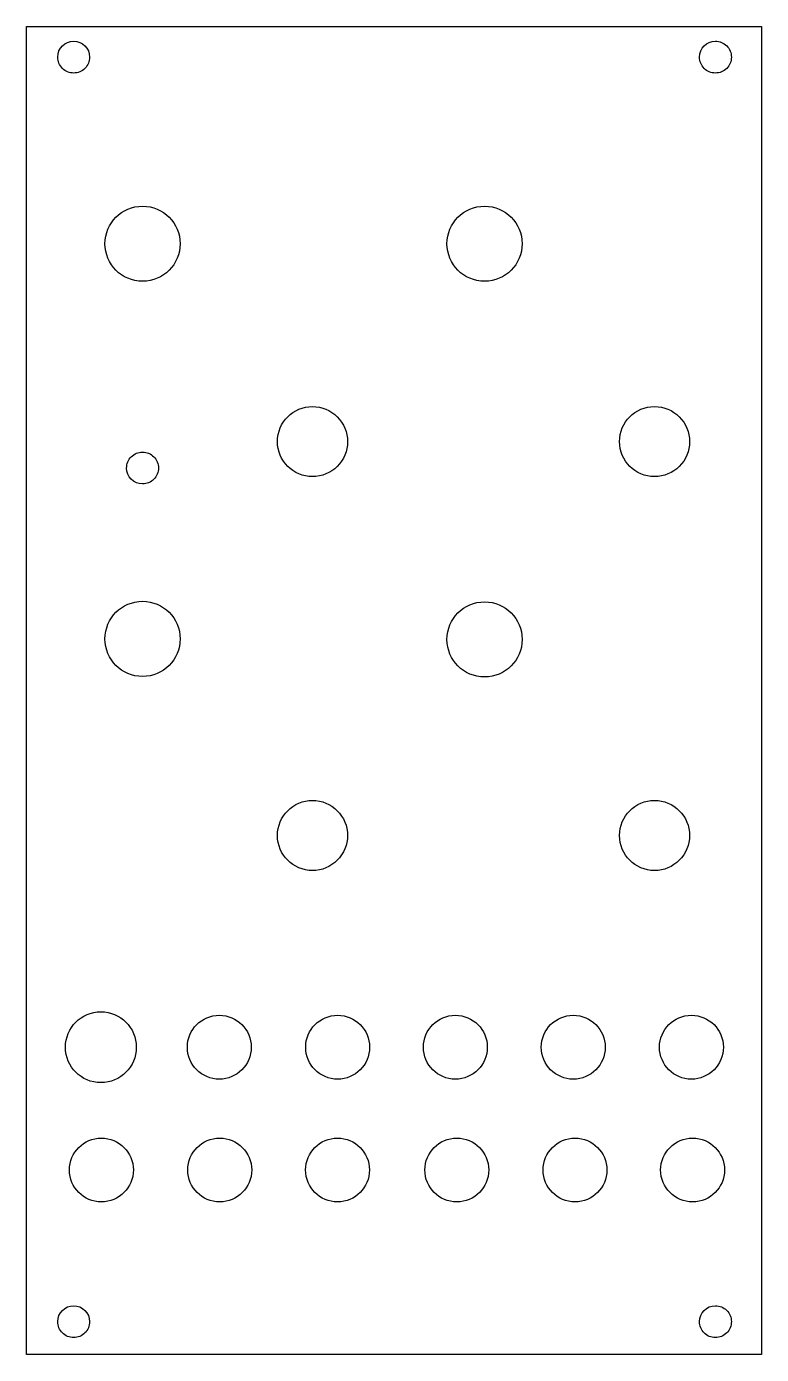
# Model space of a CAD drawing. Extents: x 29 to 100, y 96 to 224.
import ezdxf

# ---------------------------------------------------------------- set-up
doc = ezdxf.new("R2010")
doc.units = 0
doc.layers.add('braids', color=7, linetype='CONTINUOUS')

msp = doc.modelspace()

# ---------------------------------------------------------------- linework, layer by layer
at = {"layer": 'braids', "color": 1}
for points in [[(28.829503, 224.081706), (99.83028, 224.081706), (99.83028, 95.86362), (28.829503, 95.86362), (28.829503, 224.081706)], [(34.923114, 221.130495), (34.923114, 221.130495)], [(96.923124, 221.130495), (96.923124, 221.130495)], [(43.66481, 203.113788), (43.66481, 203.113788)], [(76.705749, 203.113788), (76.705749, 203.113788)], [(59.840643, 184.007141), (59.840643, 184.007141)], [(92.887085, 184.007141), (92.887085, 184.007141)], [(41.577257, 181.456304), (41.577257, 181.456304)], [(43.66481, 164.956304), (43.66481, 164.956304)], [(76.705749, 164.903387), (76.705749, 164.903387)], [(59.840643, 145.974399), (59.840643, 145.974399)], [(92.887085, 145.974399), (92.887085, 145.974399)], [(39.432362, 125.529114), (39.432362, 125.529114)], [(50.534873, 125.529115), (50.534873, 125.529115)], [(61.967972, 125.529115), (61.967972, 125.529115)], [(73.346038, 125.529115), (73.346038, 125.529115)], [(84.732429, 125.529115), (84.732429, 125.529115)], [(96.150076, 125.529115), (96.150076, 125.529115)], [(32.976028, 113.673145), (32.976028, 113.673145)], [(44.408845, 113.673145), (44.408845, 113.673145)], [(55.787193, 113.673145), (55.787193, 113.673145)], [(67.314483, 113.673145), (67.314483, 113.673145)], [(78.732131, 113.673145), (78.732131, 113.673145)], [(90.090864, 113.673145), (90.090864, 113.673145)], [(34.923114, 99.030493), (34.923114, 99.030493)], [(96.923124, 99.030493), (96.923124, 99.030493)]]:
    msp.add_lwpolyline(points, close=True, dxfattribs=at)
for points in [[(31.842035, 221.130495), (31.842036, 221.980807), (32.531758, 222.670121), (33.382574, 222.670121)], [(33.382574, 222.670121), (34.23339, 222.670121), (34.923113, 221.980807), (34.923114, 221.130495)], [(93.842045, 221.130495), (93.842045, 221.980807), (94.531767, 222.67012), (95.382583, 222.670121)], [(95.382583, 222.670121), (95.791159, 222.670122), (96.183002, 222.507912), (96.471909, 222.219176)], [(96.471909, 222.219176), (96.760817, 221.93044), (96.923123, 221.53883), (96.923124, 221.130495)], [(32.293248, 220.041813), (32.004341, 220.330549), (31.842035, 220.72216), (31.842035, 221.130495)], [(34.923114, 221.130495), (34.923114, 220.72216), (34.760808, 220.330549), (34.471901, 220.041812)], [(94.293257, 220.041813), (94.00435, 220.33055), (93.842044, 220.72216), (93.842045, 221.130495)], [(96.923124, 221.130495), (96.923124, 220.72216), (96.760818, 220.330549), (96.471911, 220.041812)], [(33.382574, 219.590865), (32.973997, 219.590865), (32.582155, 219.753076), (32.293248, 220.041813)], [(34.471901, 220.041812), (34.182994, 219.753076), (33.791151, 219.590865), (33.382574, 219.590865)], [(95.382583, 219.590865), (94.974006, 219.590866), (94.582164, 219.753076), (94.293257, 220.041813)], [(96.471911, 220.041812), (96.183003, 219.753075), (95.79116, 219.590865), (95.382583, 219.590865)], [(36.408626, 203.113788), (36.408626, 205.116495), (38.032978, 206.74001), (40.036718, 206.74001)], [(40.036718, 206.74001), (42.040458, 206.74001), (43.66481, 205.116495), (43.66481, 203.113788)], [(69.449565, 203.113788), (69.449565, 205.116495), (71.073917, 206.74001), (73.077657, 206.74001)], [(73.077657, 206.74001), (75.081397, 206.74001), (76.705749, 205.116495), (76.705749, 203.113788)], [(40.036718, 199.487566), (38.032978, 199.487567), (36.408626, 201.111081), (36.408626, 203.113788)], [(43.66481, 203.113788), (43.66481, 201.111081), (42.040458, 199.487566), (40.036718, 199.487566)], [(73.077657, 199.487566), (71.073917, 199.487567), (69.449565, 201.111081), (69.449565, 203.113788)], [(76.705749, 203.113788), (76.705749, 201.111081), (75.081397, 199.487566), (73.077657, 199.487566)], [(53.068204, 184.007141), (53.068204, 185.876334), (54.584266, 187.391615), (56.454423, 187.391615)], [(56.454423, 187.391615), (57.352505, 187.391615), (58.213803, 187.035037), (58.848842, 186.400326)], [(86.114647, 184.007141), (86.114647, 185.876334), (87.630709, 187.391615), (89.500866, 187.391615)], [(89.500866, 187.391615), (90.398947, 187.391615), (91.260245, 187.035037), (91.895285, 186.400326)], [(58.848842, 186.400326), (59.483881, 185.765614), (59.840643, 184.904759), (59.840643, 184.007141)], [(91.895285, 186.400326), (92.530324, 185.765614), (92.887085, 184.904759), (92.887085, 184.007141)], [(56.454423, 180.622668), (54.584266, 180.622668), (53.068204, 182.137948), (53.068204, 184.007141)], [(59.840643, 184.007141), (59.840643, 183.109523), (59.483881, 182.248669), (58.848842, 181.613957)], [(89.500866, 180.622668), (87.630709, 180.622668), (86.114647, 182.137948), (86.114647, 184.007141)], [(92.887085, 184.007141), (92.887085, 183.109523), (92.530324, 182.248669), (91.895285, 181.613957)], [(38.496179, 181.456304), (38.496179, 181.864638), (38.658485, 182.256248), (38.947392, 182.544984)], [(38.947392, 182.544984), (39.236299, 182.83372), (39.628142, 182.99593), (40.036718, 182.99593)], [(40.036718, 182.99593), (40.445294, 182.995931), (40.837137, 182.83372), (41.126044, 182.544984)], [(41.126044, 182.544984), (41.414951, 182.256248), (41.577257, 181.864638), (41.577257, 181.456304)], [(40.036718, 179.916677), (39.185902, 179.916677), (38.496179, 180.605991), (38.496179, 181.456304)], [(41.577257, 181.456304), (41.577257, 181.047969), (41.414951, 180.656359), (41.126044, 180.367623)], [(58.848842, 181.613957), (58.213803, 180.979245), (57.352505, 180.622668), (56.454423, 180.622668)], [(91.895285, 181.613957), (91.260245, 180.979245), (90.398947, 180.622668), (89.500866, 180.622668)], [(41.126044, 180.367623), (40.837136, 180.078887), (40.445294, 179.916677), (40.036718, 179.916677)], [(36.408626, 164.956304), (36.408626, 166.959011), (38.032978, 168.582525), (40.036718, 168.582525)], [(40.036718, 168.582525), (42.040458, 168.582525), (43.66481, 166.959011), (43.66481, 164.956304)], [(69.449565, 164.903387), (69.449565, 166.906094), (71.073917, 168.529609), (73.077657, 168.529609)], [(73.077657, 168.529609), (75.081397, 168.529609), (76.705749, 166.906094), (76.705749, 164.903387)], [(40.036718, 161.330082), (38.032978, 161.330082), (36.408626, 162.953597), (36.408626, 164.956304)], [(43.66481, 164.956304), (43.66481, 162.953597), (42.040458, 161.330082), (40.036718, 161.330082)], [(73.077657, 161.277165), (71.073917, 161.277165), (69.449565, 162.90068), (69.449565, 164.903387)], [(76.705749, 164.903387), (76.705749, 162.90068), (75.081397, 161.277165), (73.077657, 161.277165)], [(53.068204, 145.974399), (53.068204, 147.843592), (54.584266, 149.358872), (56.454423, 149.358873)], [(56.454423, 149.358873), (57.352505, 149.358873), (58.213803, 149.002295), (58.848842, 148.367583)], [(86.114647, 145.974399), (86.114647, 147.843592), (87.630709, 149.358872), (89.500866, 149.358873)], [(89.500866, 149.358873), (90.398947, 149.358873), (91.260245, 149.002295), (91.895285, 148.367583)], [(58.848842, 148.367583), (59.483881, 147.732871), (59.840643, 146.872017), (59.840643, 145.974399)], [(91.895285, 148.367583), (92.530324, 147.732871), (92.887085, 146.872017), (92.887085, 145.974399)], [(56.454423, 142.589925), (54.584266, 142.589925), (53.068204, 144.105206), (53.068204, 145.974399)], [(59.840643, 145.974399), (59.840643, 145.076781), (59.483881, 144.215927), (58.848842, 143.581215)], [(89.500866, 142.589925), (87.630709, 142.589925), (86.114647, 144.105206), (86.114647, 145.974399)], [(92.887085, 145.974399), (92.887085, 145.076781), (92.530324, 144.215927), (91.895285, 143.581215)], [(58.848842, 143.581215), (58.213803, 142.946503), (57.352505, 142.589925), (56.454423, 142.589925)], [(91.895285, 143.581215), (91.260245, 142.946503), (90.398947, 142.589925), (89.500866, 142.589925)], [(32.586754, 125.529114), (32.586754, 127.419477), (34.119194, 128.95192), (36.009555, 128.95192)], [(36.009555, 128.95192), (37.899922, 128.95192), (39.432362, 127.419477), (39.432362, 125.529114)], [(44.364184, 125.529115), (44.364184, 127.233104), (45.745539, 128.614459), (47.449529, 128.614459)], [(47.449529, 128.614459), (49.153518, 128.614459), (50.534873, 127.233104), (50.534873, 125.529115)], [(55.797283, 125.529115), (55.797283, 127.233104), (57.178638, 128.614459), (58.882628, 128.614459)], [(58.882628, 128.614459), (60.586617, 128.614459), (61.967972, 127.233104), (61.967972, 125.529115)], [(67.175349, 125.529115), (67.175349, 127.233104), (68.556704, 128.614459), (70.260693, 128.614459)], [(70.260693, 128.614459), (71.964682, 128.614459), (73.346038, 127.233104), (73.346038, 125.529115)], [(78.56174, 125.529115), (78.56174, 127.233104), (79.943095, 128.614459), (81.647084, 128.614459)], [(81.647084, 128.614459), (83.351074, 128.614459), (84.732429, 127.233104), (84.732429, 125.529115)], [(89.979387, 125.529115), (89.979387, 127.233104), (91.360743, 128.614459), (93.064732, 128.614459)], [(93.064732, 128.614459), (94.768721, 128.614459), (96.150076, 127.233104), (96.150076, 125.529115)], [(36.009555, 122.106313), (34.119194, 122.106313), (32.586754, 123.638755), (32.586754, 125.529114)], [(39.432362, 125.529114), (39.432362, 123.63875), (37.899922, 122.106313), (36.009555, 122.106313)], [(47.449529, 122.44377), (45.745539, 122.44377), (44.364184, 123.825125), (44.364184, 125.529115)], [(50.534873, 125.529115), (50.534873, 123.825125), (49.153518, 122.44377), (47.449529, 122.44377)], [(58.882628, 122.44377), (57.178638, 122.44377), (55.797283, 123.825125), (55.797283, 125.529115)], [(61.967972, 125.529115), (61.967972, 123.825125), (60.586617, 122.44377), (58.882628, 122.44377)], [(70.260693, 122.44377), (68.556704, 122.44377), (67.175349, 123.825125), (67.175349, 125.529115)], [(73.346038, 125.529115), (73.346038, 123.825125), (71.964682, 122.44377), (70.260693, 122.44377)], [(81.647084, 122.44377), (79.943095, 122.44377), (78.56174, 123.825125), (78.56174, 125.529115)], [(84.732429, 125.529115), (84.732429, 123.825125), (83.351074, 122.44377), (81.647084, 122.44377)], [(93.064732, 122.44377), (91.360743, 122.44377), (89.979387, 123.825125), (89.979387, 125.529115)], [(96.150076, 125.529115), (96.150076, 123.825125), (94.768721, 122.44377), (93.064732, 122.44377)], [(32.976028, 113.673145), (32.976028, 115.377135), (34.357384, 116.75849), (36.061373, 116.75849)], [(36.061373, 116.75849), (37.765362, 116.75849), (39.146717, 115.377135), (39.146717, 113.673145)], [(44.408845, 113.673145), (44.408845, 115.377135), (45.7902, 116.75849), (47.49419, 116.75849)], [(47.49419, 116.75849), (49.198179, 116.75849), (50.579534, 115.377135), (50.579534, 113.673145)], [(55.787193, 113.673145), (55.787193, 115.377135), (57.168548, 116.75849), (58.872537, 116.75849)], [(58.872537, 116.75849), (60.576527, 116.75849), (61.957882, 115.377135), (61.957882, 113.673145)], [(67.314483, 113.673145), (67.314483, 115.377135), (68.695839, 116.75849), (70.399828, 116.75849)], [(70.399828, 116.75849), (72.103817, 116.75849), (73.485173, 115.377135), (73.485173, 113.673145)], [(78.732131, 113.673145), (78.732131, 115.377135), (80.113486, 116.75849), (81.817475, 116.75849)], [(81.817475, 116.75849), (83.521465, 116.75849), (84.90282, 115.377135), (84.90282, 113.673145)], [(90.090864, 113.673145), (90.090864, 115.377135), (91.47222, 116.75849), (93.176209, 116.75849)], [(93.176209, 116.75849), (94.880198, 116.75849), (96.261553, 115.377135), (96.261553, 113.673145)], [(36.061373, 110.587801), (34.357384, 110.587801), (32.976028, 111.969156), (32.976028, 113.673145)], [(39.146717, 113.673145), (39.146717, 111.969156), (37.765362, 110.587801), (36.061373, 110.587801)], [(47.49419, 110.587801), (45.7902, 110.587801), (44.408845, 111.969156), (44.408845, 113.673145)], [(50.579534, 113.673145), (50.579534, 111.969156), (49.198179, 110.587801), (47.49419, 110.587801)], [(58.872537, 110.587801), (57.168548, 110.587801), (55.787193, 111.969156), (55.787193, 113.673145)], [(61.957882, 113.673145), (61.957882, 111.969156), (60.576527, 110.587801), (58.872537, 110.587801)], [(70.399828, 110.587801), (68.695839, 110.587801), (67.314483, 111.969156), (67.314483, 113.673145)], [(73.485173, 113.673145), (73.485173, 111.969156), (72.103817, 110.587801), (70.399828, 110.587801)], [(81.817475, 110.587801), (80.113486, 110.587801), (78.732131, 111.969156), (78.732131, 113.673145)], [(84.90282, 113.673145), (84.90282, 111.969156), (83.521465, 110.587801), (81.817475, 110.587801)], [(93.176209, 110.587801), (91.47222, 110.587801), (90.090864, 111.969156), (90.090864, 113.673145)], [(96.261553, 113.673145), (96.261553, 111.969156), (94.880198, 110.587801), (93.176209, 110.587801)], [(31.842035, 99.030493), (31.842036, 99.880805), (32.531758, 100.570119), (33.382574, 100.570119)], [(33.382574, 100.570119), (34.23339, 100.570119), (34.923113, 99.880805), (34.923114, 99.030493)], [(93.842045, 99.030493), (93.842045, 99.880804), (94.531767, 100.570118), (95.382583, 100.570119)], [(95.382583, 100.570119), (95.791159, 100.570119), (96.183002, 100.407909), (96.471909, 100.119173)], [(96.471909, 100.119173), (96.760817, 99.830438), (96.923123, 99.438827), (96.923124, 99.030493)], [(32.293248, 97.94181), (32.004341, 98.230547), (31.842035, 98.622158), (31.842035, 99.030493)], [(34.923114, 99.030493), (34.923114, 98.622158), (34.760808, 98.230547), (34.471901, 97.94181)], [(94.293257, 97.941811), (94.00435, 98.230547), (93.842044, 98.622158), (93.842045, 99.030493)], [(96.923124, 99.030493), (96.923124, 98.622157), (96.760818, 98.230546), (96.471911, 97.941809)], [(33.382574, 97.490863), (32.973997, 97.490863), (32.582155, 97.653073), (32.293248, 97.94181)], [(34.471901, 97.94181), (34.182994, 97.653073), (33.791151, 97.490863), (33.382574, 97.490863)], [(95.382583, 97.490863), (94.974006, 97.490863), (94.582164, 97.653074), (94.293257, 97.941811)], [(96.471911, 97.941809), (96.183003, 97.653073), (95.79116, 97.490862), (95.382583, 97.490863)]]:
    msp.add_open_spline(points, degree=3, dxfattribs=at)

doc.saveas('drawing.dxf')
